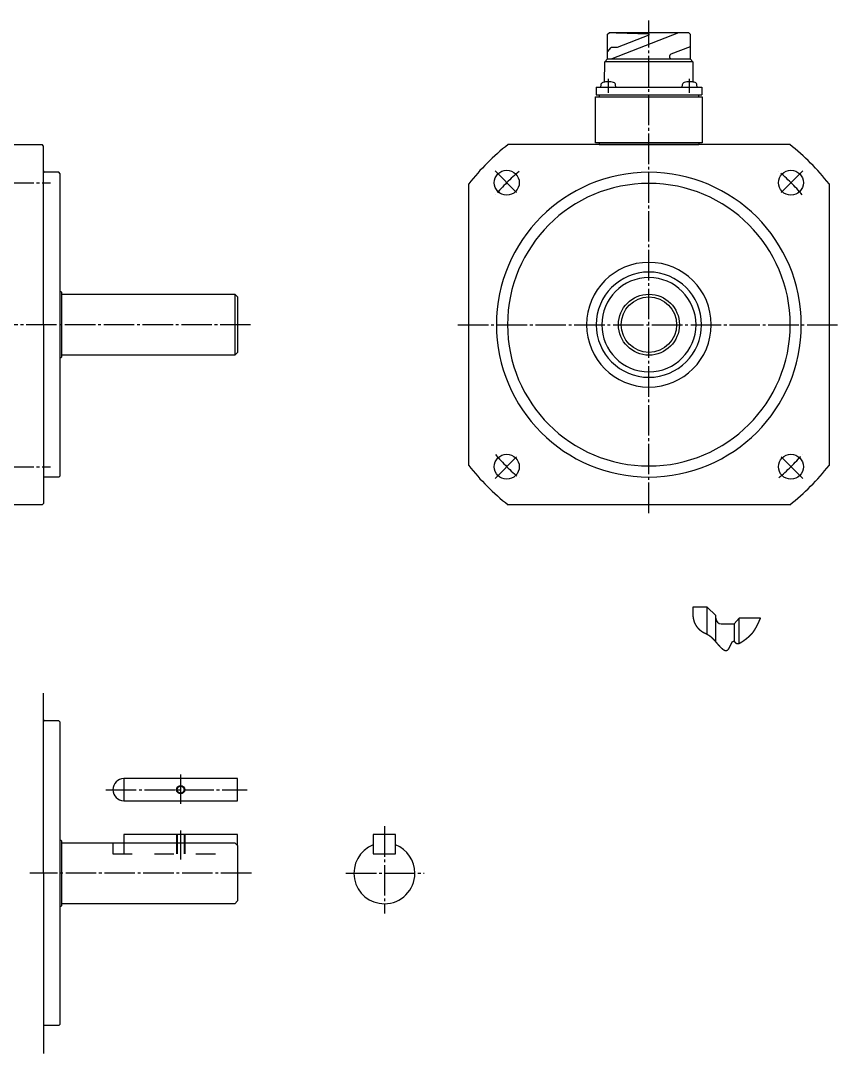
# Model space of a CAD drawing. Extents: x -328 to 333, y -171 to 202.
# Drawn here: x 38.4 to 333.1, y -170.6 to 202.1 of the extents above; entities that cross this region are included whole.
import ezdxf

# ---------------------------------------------------------------- set-up
doc = ezdxf.new("R2010")
doc.units = 0
doc.linetypes.add('DASH_CENTER', pattern=[14, 11, -1, 1, -1])
doc.linetypes.add('DASHED', pattern=[15, 7, -8])
doc.layers.get('0').update_dxf_attribs({"linetype": 'CONTINUOUS'})

msp = doc.modelspace()

# ---------------------------------------------------------------- linework, layer by layer
at = {"color": 1, "linetype": 'DASH_CENTER'}
for p, q in [((265.08, 24.4), (265.08, 202.15)), ((250.4, 181.1), (250.4, 176.1)), ((279.76, 176.1), (279.76, 181.1)), ((209.57, 147.9), (218.05, 139.42)), ((320.58, 147.9), (312.1, 139.42)), ((32.15, 143.66), (49.15, 143.66)), ((121.38, 92.4), (-122.05, 92.4)), ((196.16, 92.4), (333.08, 92.4)), ((209.57, 36.89), (218.05, 45.37)), ((320.58, 36.89), (312.1, 45.37)), ((32.15, 41.13), (49.15, 41.13)), ((96.15, -80.5), (96.15, -70)), ((69.1, -75.46), (120.09, -75.46)), ((169.65, -88.67), (169.65, -120.12)), ((96.15, -100.62), (96.15, -90.12)), ((121.65, -105.62), (41.65, -105.62)), ((155.76, -105.62), (183.97, -105.62))]:
    msp.add_line(p, q, dxfattribs=at)
at = {"color": 7, "linetype": 'CONTINUOUS'}
for p, q in [((250.2, 197.27), (250.7, 197.77)), ((265.08, 197.77), (250.7, 197.77)), ((275.78, 197.77), (251.72, 188.33)), ((253.23, 197.77), (265.08, 197.38)), ((279.45, 197.77), (265.08, 197.77)), ((279.45, 197.77), (279.95, 197.27)), ((250.2, 188.33), (250.2, 197.27)), ((265.08, 196.91), (253.64, 192.42)), ((265.08, 196.91), (265.08, 197.38)), ((265.08, 197.38), (265.08, 196.91)), ((279.95, 197.27), (279.95, 188.33)), ((250.2, 190.92), (251.46, 192.42)), ((253.64, 192.42), (251.46, 192.42)), ((279.95, 192.74), (272.99, 190.01)), ((249.09, 179.97), (249.14, 187.33)), ((249.2, 187.33), (250.2, 188.33)), ((265.08, 187.33), (249.2, 187.33)), ((250.2, 188.33), (265.08, 188.33)), ((265.08, 188.33), (279.95, 188.33)), ((280.95, 187.33), (265.08, 187.33)), ((272.51, 189.32), (272.51, 189.08)), ((279.95, 188.33), (280.95, 187.33)), ((281.07, 179.97), (281.01, 187.33)), ((247.72, 178.94), (247.65, 178.1)), ((253.15, 178.1), (253.07, 178.94)), ((277.08, 178.94), (277.01, 178.1)), ((282.51, 178.1), (282.43, 178.94)), ((246.03, 178.1), (284.13, 178.1)), ((246.03, 178.1), (246.03, 175.4)), ((246.03, 175.4), (284.13, 175.4)), ((247.08, 175.4), (247.08, 174.7)), ((247.08, 175.4), (247.08, 174.7)), ((283.08, 174.7), (283.08, 175.4)), ((284.13, 178.1), (284.13, 175.4)), ((245.83, 158.1), (245.83, 174.7)), ((245.83, 174.7), (265.08, 174.7)), ((265.08, 174.7), (284.33, 174.7)), ((284.33, 174.7), (284.33, 158.1)), ((35.15, 157.4), (46.15, 157.4)), ((46.65, 156.9), (46.15, 157.4)), ((46.65, 123.74), (46.65, 156.9)), ((288.08, 157.4), (214.27, 157.4)), ((315.88, 157.4), (242.08, 157.4)), ((283.08, 158.1), (245.83, 158.1)), ((247.08, 158.1), (247.08, 157.4)), ((247.08, 157.4), (283.08, 157.4)), ((284.33, 158.1), (283.08, 158.1)), ((283.08, 158.1), (283.08, 157.4)), ((46.65, 92.4), (46.65, 147.2)), ((52.15, 147.4), (47.15, 147.4)), ((52.65, 146.9), (52.15, 147.4)), ((52.65, 92.4), (52.65, 146.9)), ((200.08, 41.59), (200.08, 143.2)), ((330.08, 143.2), (330.08, 41.59)), ((52.65, 92.4), (52.65, 104.9)), ((52.65, 104.4), (52.85, 104.4)), ((52.85, 104.4), (53.15, 104.1)), ((53.15, 104.1), (53.15, 80.7)), ((53.15, 103.4), (115.65, 103.4)), ((115.65, 103.4), (115.65, 81.4)), ((116.65, 102.4), (115.65, 103.4)), ((116.65, 102.4), (116.65, 82.4)), ((46.65, 92.4), (46.65, 27.9)), ((52.65, 37.9), (52.65, 92.4)), ((116.65, 82.4), (115.65, 81.4)), ((52.85, 80.4), (52.65, 80.4)), ((52.85, 80.4), (53.15, 80.7)), ((115.65, 81.4), (53.15, 81.4)), ((52.15, 37.4), (46.65, 37.4)), ((52.15, 37.4), (52.65, 37.9)), ((46.15, 27.4), (35.15, 27.4)), ((46.65, 27.9), (46.15, 27.4)), ((265.08, 27.4), (214.27, 27.4)), ((315.88, 27.4), (265.08, 27.4)), ((286.07, -9.52), (280.9, -9.52)), ((286.07, -9.52), (289.19, -12.52)), ((286.07, -19.32), (286.07, -9.52)), ((289.19, -22.06), (289.19, -12.52)), ((295.84, -15.59), (297.7, -13.55)), ((305.37, -13.55), (297.7, -13.55)), ((297.7, -22.59), (297.7, -13.55)), ((291.19, -15.59), (295.84, -15.59)), ((295.84, -15.59), (295.84, -21.91)), ((46.65, -74.28), (46.65, -40.62)), ((46.65, -105.62), (46.65, -50.82)), ((52.15, -50.62), (47.15, -50.62)), ((52.15, -50.62), (52.65, -51.12)), ((52.65, -105.62), (52.65, -51.12)), ((75.65, -71.46), (75.65, -79.46)), ((116.65, -71.46), (75.65, -71.46)), ((116.65, -79.46), (116.65, -71.46)), ((75.65, -79.46), (116.65, -79.46)), ((75.65, -91.62), (75.65, -94.62)), ((116.65, -91.62), (75.65, -91.62)), ((116.65, -95.62), (116.65, -91.62)), ((165.65, -91.62), (165.65, -98.62)), ((173.65, -91.62), (165.65, -91.62)), ((173.65, -95.31), (173.65, -91.62)), ((52.65, -93.62), (52.85, -93.62)), ((52.85, -93.62), (53.15, -93.92)), ((53.15, -93.92), (53.15, -117.32)), ((53.15, -94.62), (71.65, -94.62)), ((71.65, -94.62), (75.65, -94.62)), ((75.65, -94.62), (115.65, -94.62)), ((115.65, -94.62), (116.65, -95.62)), ((116.65, -95.62), (116.65, -98.62)), ((173.65, -98.62), (173.65, -95.31)), ((116.65, -98.62), (116.65, -115.62)), ((165.65, -98.62), (173.65, -98.62)), ((46.65, -105.62), (46.65, -170.62)), ((52.65, -160.12), (52.65, -105.62)), ((52.85, -117.62), (52.65, -117.62)), ((52.85, -117.62), (53.15, -117.32)), ((115.65, -116.62), (53.15, -116.62)), ((116.65, -115.62), (115.65, -116.62)), ((52.15, -160.62), (52.65, -160.12)), ((52.15, -160.62), (46.65, -160.62))]:
    msp.add_line(p, q, dxfattribs=at)
at = {"color": 2, "linetype": 'DASHED'}
for p, q in [((94.65, -91.62), (94.65, -98.62)), ((97.65, -91.62), (97.65, -98.62)), ((71.65, -94.62), (71.65, -98.62)), ((71.65, -98.62), (116.65, -98.62))]:
    msp.add_line(p, q, dxfattribs=at)
at = {"color": 7, "linetype": 'DASHED'}
for p, q in [((94.9, -91.62), (94.9, -98.62)), ((97.4, -91.62), (97.4, -98.62)), ((75.65, -94.62), (75.65, -98.62))]:
    msp.add_line(p, q, dxfattribs=at)
at = {"color": 2}
msp.add_polyline3d([(280.9, -9.52, 0), (280.9, -9.56, 0), (280.9, -9.6, 0), (280.9, -9.64, 0), (280.9, -9.68, 0), (280.9, -9.72, 0), (280.89, -9.76, 0), (280.89, -9.8, 0), (280.89, -9.84, 0), (280.89, -9.88, 0), (280.89, -9.92, 0), (280.89, -9.96, 0), (280.89, -10, 0), (280.89, -10.04, 0), (280.89, -10.08, 0), (280.89, -10.12, 0), (280.89, -10.16, 0), (280.89, -10.2, 0), (280.89, -10.24, 0), (280.89, -10.29, 0), (280.89, -10.33, 0), (280.89, -10.37, 0), (280.89, -10.41, 0), (280.89, -10.45, 0), (280.88, -10.49, 0), (280.88, -10.53, 0), (280.88, -10.57, 0), (280.88, -10.61, 0), (280.88, -10.65, 0), (280.88, -10.69, 0), (280.88, -10.73, 0), (280.88, -10.77, 0), (280.88, -10.81, 0), (280.88, -10.85, 0), (280.88, -10.89, 0), (280.88, -10.93, 0), (280.88, -10.97, 0), (280.88, -11.01, 0), (280.88, -11.05, 0), (280.88, -11.1, 0), (280.88, -11.14, 0), (280.89, -11.18, 0), (280.89, -11.22, 0), (280.89, -11.26, 0), (280.89, -11.3, 0), (280.89, -11.34, 0), (280.89, -11.38, 0), (280.89, -11.42, 0), (280.89, -11.46, 0), (280.89, -11.5, 0), (280.89, -11.54, 0), (280.89, -11.58, 0), (280.89, -11.62, 0), (280.9, -11.66, 0), (280.9, -11.7, 0), (280.9, -11.74, 0), (280.9, -11.78, 0), (280.9, -11.82, 0), (280.9, -11.87, 0), (280.9, -11.91, 0), (280.91, -11.95, 0), (280.91, -11.99, 0), (280.91, -12.03, 0), (280.91, -12.07, 0), (280.92, -12.11, 0), (280.92, -12.15, 0), (280.92, -12.19, 0), (280.92, -12.23, 0), (280.93, -12.27, 0), (280.93, -12.31, 0), (280.93, -12.35, 0), (280.93, -12.39, 0), (280.94, -12.43, 0), (280.94, -12.47, 0), (280.94, -12.51, 0), (280.95, -12.55, 0), (280.95, -12.59, 0), (280.95, -12.63, 0), (280.96, -12.67, 0), (280.96, -12.71, 0), (280.96, -12.75, 0), (280.97, -12.8, 0), (280.97, -12.84, 0), (280.98, -12.88, 0), (280.98, -12.92, 0), (280.99, -12.96, 0), (280.99, -13, 0), (281, -13.04, 0), (281, -13.08, 0), (281.01, -13.12, 0), (281.01, -13.16, 0), (281.02, -13.2, 0), (281.02, -13.24, 0), (281.03, -13.28, 0), (281.04, -13.32, 0), (281.04, -13.36, 0), (281.05, -13.4, 0), (281.06, -13.44, 0), (281.06, -13.48, 0), (281.07, -13.52, 0), (281.08, -13.56, 0), (281.08, -13.6, 0), (281.09, -13.64, 0), (281.1, -13.68, 0), (281.11, -13.72, 0), (281.11, -13.76, 0), (281.12, -13.8, 0), (281.13, -13.84, 0), (281.14, -13.88, 0), (281.15, -13.92, 0), (281.16, -13.96, 0), (281.17, -14, 0), (281.17, -14.04, 0), (281.18, -14.08, 0), (281.19, -14.12, 0), (281.2, -14.15, 0), (281.21, -14.19, 0), (281.22, -14.23, 0), (281.23, -14.27, 0), (281.24, -14.31, 0), (281.25, -14.35, 0), (281.27, -14.39, 0), (281.28, -14.43, 0), (281.29, -14.47, 0), (281.3, -14.51, 0), (281.31, -14.55, 0), (281.32, -14.59, 0), (281.34, -14.62, 0), (281.35, -14.66, 0), (281.36, -14.7, 0), (281.37, -14.74, 0), (281.39, -14.78, 0), (281.4, -14.82, 0), (281.41, -14.86, 0), (281.43, -14.89, 0), (281.44, -14.93, 0), (281.45, -14.97, 0), (281.47, -15.01, 0), (281.48, -15.05, 0), (281.5, -15.08, 0), (281.51, -15.12, 0), (281.53, -15.16, 0), (281.55, -15.2, 0), (281.56, -15.23, 0), (281.58, -15.27, 0), (281.59, -15.31, 0), (281.61, -15.35, 0), (281.63, -15.38, 0), (281.64, -15.42, 0), (281.66, -15.46, 0), (281.68, -15.49, 0), (281.69, -15.53, 0), (281.71, -15.57, 0), (281.73, -15.6, 0), (281.75, -15.64, 0), (281.77, -15.67, 0), (281.79, -15.71, 0), (281.81, -15.75, 0), (281.82, -15.78, 0), (281.84, -15.82, 0), (281.86, -15.85, 0), (281.88, -15.89, 0), (281.9, -15.92, 0), (281.92, -15.96, 0), (281.94, -15.99, 0), (281.97, -16.03, 0), (281.99, -16.06, 0), (282.01, -16.1, 0), (282.03, -16.13, 0), (282.05, -16.17, 0), (282.07, -16.2, 0), (282.1, -16.23, 0), (282.12, -16.27, 0), (282.14, -16.3, 0), (282.16, -16.34, 0), (282.19, -16.37, 0), (282.21, -16.4, 0), (282.23, -16.44, 0), (282.26, -16.47, 0), (282.28, -16.5, 0), (282.31, -16.53, 0), (282.33, -16.57, 0), (282.36, -16.6, 0), (282.38, -16.63, 0), (282.4, -16.66, 0), (282.43, -16.7, 0), (282.45, -16.73, 0), (282.48, -16.76, 0), (282.5, -16.79, 0), (282.53, -16.82, 0), (282.56, -16.85, 0), (282.58, -16.89, 0), (282.61, -16.92, 0), (282.64, -16.95, 0), (282.66, -16.98, 0), (282.69, -17.01, 0), (282.72, -17.04, 0), (282.74, -17.07, 0), (282.77, -17.1, 0), (282.8, -17.13, 0), (282.83, -17.16, 0), (282.86, -17.19, 0), (282.88, -17.22, 0), (282.91, -17.25, 0), (282.94, -17.28, 0), (282.97, -17.31, 0), (283, -17.34, 0), (283.02, -17.37, 0), (283.05, -17.39, 0), (283.08, -17.42, 0), (283.11, -17.45, 0), (283.14, -17.48, 0), (283.17, -17.51, 0), (283.2, -17.54, 0), (283.23, -17.56, 0), (283.26, -17.59, 0), (283.29, -17.62, 0), (283.32, -17.65, 0), (283.35, -17.67, 0), (283.38, -17.7, 0), (283.41, -17.73, 0), (283.44, -17.75, 0), (283.47, -17.78, 0), (283.51, -17.81, 0), (283.54, -17.83, 0), (283.57, -17.86, 0), (283.6, -17.88, 0), (283.63, -17.91, 0), (283.66, -17.93, 0), (283.69, -17.96, 0), (283.73, -17.98, 0), (283.76, -18.01, 0), (283.79, -18.03, 0), (283.82, -18.06, 0), (283.86, -18.08, 0), (283.89, -18.11, 0), (283.92, -18.13, 0), (283.95, -18.16, 0), (283.99, -18.18, 0), (284.02, -18.2, 0), (284.05, -18.23, 0), (284.09, -18.25, 0), (284.12, -18.27, 0), (284.15, -18.3, 0), (284.19, -18.32, 0), (284.22, -18.34, 0), (284.25, -18.36, 0), (284.29, -18.39, 0), (284.32, -18.41, 0), (284.36, -18.43, 0), (284.39, -18.45, 0), (284.43, -18.47, 0), (284.46, -18.49, 0), (284.5, -18.51, 0), (284.53, -18.54, 0), (284.56, -18.56, 0), (284.6, -18.58, 0), (284.63, -18.6, 0), (284.67, -18.62, 0), (284.71, -18.64, 0), (284.74, -18.66, 0), (284.78, -18.68, 0), (284.81, -18.7, 0), (284.85, -18.72, 0), (284.88, -18.73, 0), (284.92, -18.75, 0), (284.95, -18.77, 0), (284.99, -18.79, 0), (285.03, -18.81, 0), (285.06, -18.83, 0), (285.1, -18.85, 0), (285.14, -18.86, 0), (285.17, -18.88, 0), (285.21, -18.9, 0), (285.25, -18.92, 0), (285.28, -18.93, 0), (285.32, -18.95, 0), (285.36, -18.97, 0), (285.39, -18.99, 0), (285.43, -19, 0), (285.46, -19.02, 0), (285.5, -19.04, 0), (285.54, -19.06, 0), (285.57, -19.07, 0), (285.61, -19.09, 0), (285.65, -19.11, 0), (285.68, -19.13, 0), (285.72, -19.14, 0), (285.76, -19.16, 0), (285.79, -19.18, 0), (285.83, -19.2, 0), (285.87, -19.21, 0), (285.9, -19.23, 0), (285.94, -19.25, 0), (285.98, -19.27, 0), (286.01, -19.29, 0), (286.05, -19.31, 0), (286.08, -19.33, 0), (286.12, -19.34, 0), (286.15, -19.36, 0), (286.19, -19.38, 0), (286.23, -19.4, 0), (286.26, -19.42, 0), (286.3, -19.44, 0), (286.33, -19.46, 0), (286.37, -19.48, 0), (286.4, -19.5, 0), (286.44, -19.53, 0), (286.47, -19.55, 0), (286.5, -19.57, 0), (286.54, -19.59, 0), (286.57, -19.61, 0), (286.61, -19.63, 0), (286.64, -19.65, 0), (286.68, -19.68, 0), (286.71, -19.7, 0), (286.74, -19.72, 0), (286.78, -19.74, 0), (286.81, -19.77, 0), (286.84, -19.79, 0), (286.88, -19.81, 0), (286.91, -19.84, 0), (286.94, -19.86, 0), (286.98, -19.89, 0), (287.01, -19.91, 0), (287.04, -19.93, 0), (287.07, -19.96, 0), (287.11, -19.98, 0), (287.14, -20.01, 0), (287.17, -20.03, 0), (287.2, -20.06, 0), (287.24, -20.08, 0), (287.27, -20.11, 0), (287.3, -20.13, 0), (287.33, -20.16, 0), (287.36, -20.18, 0), (287.39, -20.21, 0), (287.43, -20.23, 0), (287.46, -20.26, 0), (287.49, -20.29, 0), (287.52, -20.31, 0), (287.55, -20.34, 0), (287.58, -20.37, 0), (287.61, -20.39, 0), (287.64, -20.42, 0), (287.67, -20.45, 0), (287.7, -20.47, 0), (287.73, -20.5, 0), (287.76, -20.53, 0), (287.79, -20.56, 0), (287.82, -20.58, 0), (287.85, -20.61, 0), (287.88, -20.64, 0), (287.91, -20.67, 0), (287.94, -20.7, 0), (287.97, -20.72, 0), (288, -20.75, 0), (288.03, -20.78, 0), (288.06, -20.81, 0), (288.08, -20.84, 0), (288.11, -20.87, 0), (288.14, -20.89, 0), (288.17, -20.92, 0), (288.2, -20.95, 0), (288.23, -20.98, 0), (288.25, -21.01, 0), (288.28, -21.04, 0), (288.31, -21.07, 0), (288.34, -21.1, 0), (288.37, -21.13, 0), (288.39, -21.16, 0), (288.42, -21.19, 0), (288.45, -21.22, 0), (288.48, -21.25, 0), (288.5, -21.28, 0), (288.53, -21.31, 0), (288.56, -21.34, 0), (288.59, -21.37, 0), (288.61, -21.4, 0), (288.64, -21.43, 0), (288.67, -21.46, 0), (288.69, -21.49, 0), (288.72, -21.52, 0), (288.75, -21.55, 0), (288.77, -21.58, 0), (288.8, -21.61, 0), (288.83, -21.64, 0), (288.86, -21.67, 0), (288.88, -21.7, 0), (288.91, -21.73, 0), (288.94, -21.76, 0), (288.96, -21.79, 0), (288.99, -21.82, 0), (289.01, -21.85, 0), (289.04, -21.88, 0), (289.07, -21.91, 0), (289.1, -21.94, 0), (289.12, -21.98, 0), (289.15, -22.01, 0), (289.17, -22.04, 0), (289.2, -22.07, 0), (289.23, -22.1, 0), (289.25, -22.13, 0), (289.28, -22.16, 0), (289.31, -22.19, 0), (289.33, -22.22, 0), (289.36, -22.25, 0), (289.38, -22.28, 0), (289.41, -22.31, 0), (289.44, -22.35, 0), (289.46, -22.38, 0), (289.49, -22.41, 0), (289.51, -22.44, 0), (289.54, -22.47, 0), (289.57, -22.5, 0), (289.59, -22.53, 0), (289.62, -22.56, 0), (289.64, -22.59, 0), (289.67, -22.62, 0), (289.7, -22.65, 0), (289.72, -22.68, 0), (289.75, -22.72, 0), (289.78, -22.75, 0), (289.8, -22.78, 0), (289.83, -22.81, 0), (289.86, -22.84, 0), (289.88, -22.87, 0), (289.91, -22.9, 0), (289.94, -22.93, 0), (289.96, -22.96, 0), (289.99, -22.99, 0), (290.01, -23.02, 0), (290.04, -23.05, 0), (290.07, -23.08, 0), (290.09, -23.12, 0), (290.12, -23.15, 0), (290.15, -23.18, 0), (290.17, -23.21, 0), (290.2, -23.24, 0), (290.23, -23.27, 0), (290.25, -23.3, 0), (290.28, -23.33, 0), (290.31, -23.36, 0), (290.34, -23.39, 0), (290.36, -23.42, 0), (290.39, -23.45, 0), (290.42, -23.48, 0), (290.44, -23.51, 0), (290.47, -23.54, 0), (290.5, -23.57, 0), (290.53, -23.6, 0), (290.56, -23.63, 0), (290.58, -23.66, 0), (290.61, -23.69, 0), (290.64, -23.72, 0), (290.67, -23.75, 0), (290.69, -23.78, 0), (290.72, -23.81, 0), (290.75, -23.84, 0), (290.78, -23.86, 0), (290.81, -23.89, 0), (290.83, -23.92, 0), (290.86, -23.95, 0), (290.89, -23.98, 0), (290.92, -24.01, 0), (290.95, -24.04, 0), (290.98, -24.07, 0), (291, -24.09, 0), (291.03, -24.12, 0), (291.06, -24.15, 0), (291.09, -24.18, 0), (291.12, -24.21, 0), (291.15, -24.23, 0), (291.18, -24.26, 0), (291.21, -24.29, 0), (291.24, -24.32, 0), (291.27, -24.34, 0), (291.3, -24.37, 0), (291.33, -24.4, 0), (291.36, -24.42, 0), (291.39, -24.45, 0), (291.42, -24.48, 0), (291.45, -24.5, 0), (291.48, -24.53, 0), (291.51, -24.55, 0), (291.54, -24.58, 0), (291.58, -24.6, 0), (291.61, -24.63, 0), (291.64, -24.65, 0), (291.67, -24.68, 0), (291.7, -24.7, 0), (291.74, -24.73, 0), (291.77, -24.75, 0), (291.8, -24.77, 0), (291.84, -24.8, 0), (291.87, -24.82, 0), (291.91, -24.84, 0), (291.94, -24.87, 0), (291.98, -24.89, 0), (292.01, -24.91, 0), (292.05, -24.93, 0), (292.08, -24.96, 0), (292.12, -24.98, 0), (292.16, -25, 0), (292.19, -25.02, 0), (292.23, -25.04, 0), (292.27, -25.06, 0), (292.31, -25.07, 0), (292.34, -25.09, 0), (292.38, -25.11, 0), (292.42, -25.12, 0), (292.46, -25.14, 0), (292.5, -25.15, 0), (292.54, -25.16, 0), (292.57, -25.17, 0), (292.61, -25.18, 0), (292.65, -25.19, 0), (292.69, -25.2, 0), (292.73, -25.2, 0), (292.77, -25.21, 0), (292.81, -25.21, 0), (292.85, -25.21, 0), (292.89, -25.21, 0), (292.93, -25.21, 0), (292.97, -25.2, 0), (293.01, -25.2, 0), (293.05, -25.19, 0), (293.09, -25.18, 0), (293.13, -25.17, 0), (293.17, -25.16, 0), (293.21, -25.14, 0), (293.25, -25.13, 0), (293.29, -25.11, 0), (293.33, -25.1, 0), (293.37, -25.08, 0), (293.4, -25.06, 0), (293.44, -25.04, 0), (293.47, -25.02, 0), (293.51, -24.99, 0), (293.54, -24.97, 0), (293.58, -24.94, 0), (293.61, -24.92, 0), (293.64, -24.89, 0), (293.67, -24.86, 0), (293.7, -24.84, 0), (293.73, -24.81, 0), (293.76, -24.78, 0), (293.79, -24.75, 0), (293.81, -24.72, 0), (293.84, -24.68, 0), (293.86, -24.65, 0), (293.88, -24.62, 0), (293.91, -24.58, 0), (293.93, -24.55, 0), (293.95, -24.52, 0), (293.97, -24.48, 0), (293.99, -24.45, 0), (294.01, -24.41, 0), (294.04, -24.38, 0), (294.05, -24.34, 0), (294.07, -24.3, 0), (294.09, -24.27, 0), (294.11, -24.23, 0), (294.13, -24.2, 0), (294.15, -24.16, 0), (294.17, -24.12, 0), (294.19, -24.09, 0), (294.2, -24.05, 0), (294.22, -24.01, 0), (294.24, -23.98, 0), (294.26, -23.94, 0), (294.28, -23.9, 0), (294.29, -23.87, 0), (294.31, -23.83, 0), (294.33, -23.79, 0), (294.35, -23.76, 0), (294.37, -23.72, 0), (294.38, -23.68, 0), (294.4, -23.65, 0), (294.42, -23.61, 0), (294.44, -23.58, 0), (294.45, -23.54, 0), (294.47, -23.5, 0), (294.49, -23.47, 0), (294.5, -23.43, 0), (294.52, -23.39, 0), (294.54, -23.36, 0), (294.56, -23.32, 0), (294.57, -23.29, 0), (294.59, -23.25, 0), (294.61, -23.21, 0), (294.63, -23.18, 0), (294.64, -23.14, 0), (294.66, -23.11, 0), (294.68, -23.07, 0), (294.7, -23.04, 0), (294.71, -23, 0), (294.73, -22.96, 0), (294.75, -22.93, 0), (294.77, -22.89, 0), (294.79, -22.86, 0), (294.8, -22.82, 0), (294.82, -22.78, 0), (294.84, -22.75, 0), (294.86, -22.71, 0), (294.88, -22.67, 0), (294.89, -22.64, 0), (294.91, -22.6, 0), (294.93, -22.56, 0), (294.95, -22.52, 0), (294.97, -22.49, 0), (294.99, -22.45, 0), (295, -22.41, 0), (295.02, -22.37, 0), (295.04, -22.33, 0), (295.06, -22.3, 0), (295.08, -22.26, 0), (295.11, -22.22, 0), (295.13, -22.19, 0), (295.15, -22.15, 0), (295.17, -22.12, 0), (295.2, -22.09, 0), (295.23, -22.06, 0), (295.25, -22.03, 0), (295.29, -22.01, 0), (295.32, -21.98, 0), (295.35, -21.96, 0), (295.39, -21.94, 0), (295.42, -21.92, 0), (295.46, -21.91, 0), (295.5, -21.9, 0), (295.55, -21.89, 0), (295.59, -21.88, 0), (295.63, -21.88, 0), (295.67, -21.88, 0), (295.71, -21.88, 0), (295.75, -21.89, 0), (295.79, -21.9, 0), (295.83, -21.91, 0), (295.87, -21.93, 0), (295.9, -21.95, 0), (295.93, -21.97, 0), (295.96, -21.99, 0), (295.99, -22.02, 0), (296.02, -22.05, 0), (296.05, -22.08, 0), (296.08, -22.12, 0), (296.1, -22.15, 0), (296.13, -22.18, 0), (296.16, -22.21, 0), (296.18, -22.25, 0), (296.21, -22.28, 0), (296.24, -22.31, 0), (296.27, -22.34, 0), (296.29, -22.37, 0), (296.32, -22.4, 0), (296.35, -22.42, 0), (296.38, -22.45, 0), (296.41, -22.48, 0), (296.44, -22.5, 0), (296.48, -22.52, 0), (296.51, -22.55, 0), (296.55, -22.57, 0), (296.58, -22.59, 0), (296.62, -22.6, 0), (296.65, -22.62, 0), (296.69, -22.64, 0), (296.73, -22.65, 0), (296.77, -22.66, 0), (296.81, -22.67, 0), (296.85, -22.68, 0), (296.89, -22.69, 0), (296.93, -22.7, 0), (296.97, -22.71, 0), (297.01, -22.71, 0), (297.06, -22.71, 0), (297.1, -22.72, 0), (297.14, -22.72, 0), (297.18, -22.72, 0), (297.22, -22.71, 0), (297.26, -22.71, 0), (297.3, -22.71, 0), (297.35, -22.7, 0), (297.38, -22.7, 0), (297.43, -22.69, 0), (297.46, -22.68, 0), (297.5, -22.67, 0), (297.54, -22.66, 0), (297.58, -22.65, 0), (297.62, -22.63, 0), (297.66, -22.62, 0), (297.7, -22.6, 0), (297.73, -22.59, 0), (297.77, -22.57, 0), (297.81, -22.56, 0), (297.85, -22.54, 0), (297.88, -22.52, 0), (297.92, -22.5, 0), (297.96, -22.48, 0), (297.99, -22.47, 0), (298.03, -22.45, 0), (298.06, -22.43, 0), (298.1, -22.41, 0), (298.14, -22.39, 0), (298.17, -22.37, 0), (298.21, -22.35, 0), (298.24, -22.32, 0), (298.28, -22.3, 0), (298.31, -22.28, 0), (298.35, -22.26, 0), (298.38, -22.24, 0), (298.42, -22.22, 0), (298.45, -22.2, 0), (298.49, -22.18, 0), (298.52, -22.15, 0), (298.55, -22.13, 0), (298.59, -22.11, 0), (298.62, -22.09, 0), (298.65, -22.07, 0), (298.69, -22.04, 0), (298.72, -22.02, 0), (298.76, -22, 0), (298.79, -21.98, 0), (298.82, -21.95, 0), (298.86, -21.93, 0), (298.89, -21.91, 0), (298.92, -21.89, 0), (298.96, -21.86, 0), (298.99, -21.84, 0), (299.02, -21.82, 0), (299.06, -21.8, 0), (299.09, -21.77, 0), (299.12, -21.75, 0), (299.16, -21.73, 0), (299.19, -21.7, 0), (299.22, -21.68, 0), (299.26, -21.66, 0), (299.29, -21.64, 0), (299.32, -21.61, 0), (299.36, -21.59, 0), (299.39, -21.57, 0), (299.42, -21.54, 0), (299.46, -21.52, 0), (299.49, -21.5, 0), (299.52, -21.47, 0), (299.56, -21.45, 0), (299.59, -21.43, 0), (299.62, -21.4, 0), (299.65, -21.38, 0), (299.69, -21.36, 0), (299.72, -21.33, 0), (299.75, -21.31, 0), (299.79, -21.28, 0), (299.82, -21.26, 0), (299.85, -21.24, 0), (299.88, -21.21, 0), (299.92, -21.19, 0), (299.95, -21.16, 0), (299.98, -21.14, 0), (300.01, -21.12, 0), (300.05, -21.09, 0), (300.08, -21.07, 0), (300.11, -21.04, 0), (300.14, -21.02, 0), (300.18, -20.99, 0), (300.21, -20.97, 0), (300.24, -20.95, 0), (300.27, -20.92, 0), (300.31, -20.9, 0), (300.34, -20.87, 0), (300.37, -20.85, 0), (300.4, -20.82, 0), (300.43, -20.8, 0), (300.47, -20.77, 0), (300.5, -20.75, 0), (300.53, -20.72, 0), (300.56, -20.7, 0), (300.59, -20.67, 0), (300.62, -20.65, 0), (300.66, -20.62, 0), (300.69, -20.59, 0), (300.72, -20.57, 0), (300.75, -20.54, 0), (300.78, -20.52, 0), (300.81, -20.49, 0), (300.84, -20.47, 0), (300.88, -20.44, 0), (300.91, -20.41, 0), (300.94, -20.39, 0), (300.97, -20.36, 0), (301, -20.33, 0), (301.03, -20.31, 0), (301.06, -20.28, 0), (301.09, -20.25, 0), (301.12, -20.23, 0), (301.15, -20.2, 0), (301.18, -20.17, 0), (301.21, -20.15, 0), (301.24, -20.12, 0), (301.27, -20.09, 0), (301.3, -20.07, 0), (301.33, -20.04, 0), (301.36, -20.01, 0), (301.39, -19.98, 0), (301.42, -19.96, 0), (301.45, -19.93, 0), (301.48, -19.9, 0), (301.51, -19.87, 0), (301.54, -19.84, 0), (301.57, -19.82, 0), (301.6, -19.79, 0), (301.63, -19.76, 0), (301.66, -19.73, 0), (301.69, -19.7, 0), (301.72, -19.67, 0), (301.75, -19.65, 0), (301.77, -19.62, 0), (301.8, -19.59, 0), (301.83, -19.56, 0), (301.86, -19.53, 0), (301.89, -19.5, 0), (301.92, -19.47, 0), (301.94, -19.44, 0), (301.97, -19.41, 0), (302, -19.38, 0), (302.03, -19.35, 0), (302.06, -19.32, 0), (302.08, -19.3, 0), (302.11, -19.27, 0), (302.14, -19.24, 0), (302.16, -19.21, 0), (302.19, -19.17, 0), (302.22, -19.14, 0), (302.25, -19.11, 0), (302.27, -19.08, 0), (302.3, -19.05, 0), (302.32, -19.02, 0), (302.35, -18.99, 0), (302.38, -18.96, 0), (302.4, -18.93, 0), (302.43, -18.9, 0), (302.45, -18.87, 0), (302.48, -18.84, 0), (302.51, -18.8, 0), (302.53, -18.77, 0), (302.56, -18.74, 0), (302.58, -18.71, 0), (302.61, -18.68, 0), (302.63, -18.65, 0), (302.66, -18.61, 0), (302.68, -18.58, 0), (302.71, -18.55, 0), (302.73, -18.52, 0), (302.75, -18.49, 0), (302.78, -18.45, 0), (302.8, -18.42, 0), (302.83, -18.39, 0), (302.85, -18.36, 0), (302.88, -18.32, 0), (302.9, -18.29, 0), (302.92, -18.26, 0), (302.95, -18.22, 0), (302.97, -18.19, 0), (302.99, -18.16, 0), (303.01, -18.12, 0), (303.04, -18.09, 0), (303.06, -18.06, 0), (303.08, -18.02, 0), (303.11, -17.99, 0), (303.13, -17.96, 0), (303.15, -17.92, 0), (303.17, -17.89, 0), (303.19, -17.85, 0), (303.22, -17.82, 0), (303.24, -17.79, 0), (303.26, -17.75, 0), (303.28, -17.72, 0), (303.3, -17.68, 0), (303.33, -17.65, 0), (303.35, -17.61, 0), (303.37, -17.58, 0), (303.39, -17.55, 0), (303.41, -17.51, 0), (303.43, -17.48, 0), (303.45, -17.44, 0), (303.47, -17.41, 0), (303.5, -17.37, 0), (303.52, -17.34, 0), (303.54, -17.3, 0), (303.56, -17.27, 0), (303.58, -17.23, 0), (303.6, -17.2, 0), (303.62, -17.16, 0), (303.64, -17.13, 0), (303.66, -17.09, 0), (303.68, -17.06, 0), (303.7, -17.02, 0), (303.72, -16.98, 0), (303.74, -16.95, 0), (303.76, -16.91, 0), (303.78, -16.88, 0), (303.8, -16.84, 0), (303.82, -16.81, 0), (303.84, -16.77, 0), (303.86, -16.73, 0), (303.88, -16.7, 0), (303.89, -16.66, 0), (303.91, -16.63, 0), (303.93, -16.59, 0), (303.95, -16.56, 0), (303.97, -16.52, 0), (303.99, -16.48, 0), (304.01, -16.45, 0), (304.03, -16.41, 0), (304.05, -16.38, 0), (304.06, -16.34, 0), (304.08, -16.3, 0), (304.1, -16.27, 0), (304.12, -16.23, 0), (304.14, -16.2, 0), (304.16, -16.16, 0), (304.18, -16.12, 0), (304.19, -16.09, 0), (304.21, -16.05, 0), (304.23, -16.01, 0), (304.25, -15.98, 0), (304.27, -15.94, 0), (304.29, -15.91, 0), (304.3, -15.87, 0), (304.32, -15.83, 0), (304.34, -15.8, 0), (304.36, -15.76, 0), (304.38, -15.72, 0), (304.39, -15.69, 0), (304.41, -15.65, 0), (304.43, -15.61, 0), (304.45, -15.58, 0), (304.46, -15.54, 0), (304.48, -15.5, 0), (304.5, -15.47, 0), (304.52, -15.43, 0), (304.53, -15.39, 0), (304.55, -15.36, 0), (304.57, -15.32, 0), (304.58, -15.29, 0), (304.6, -15.25, 0), (304.62, -15.21, 0), (304.64, -15.18, 0), (304.65, -15.14, 0), (304.67, -15.1, 0), (304.69, -15.07, 0), (304.71, -15.03, 0), (304.72, -14.99, 0), (304.74, -14.95, 0), (304.76, -14.92, 0), (304.77, -14.88, 0), (304.79, -14.84, 0), (304.81, -14.81, 0), (304.82, -14.77, 0), (304.84, -14.73, 0), (304.86, -14.7, 0), (304.88, -14.66, 0), (304.89, -14.62, 0), (304.91, -14.59, 0), (304.93, -14.55, 0), (304.94, -14.51, 0), (304.96, -14.48, 0), (304.98, -14.44, 0), (304.99, -14.4, 0), (305.01, -14.37, 0), (305.03, -14.33, 0), (305.04, -14.29, 0), (305.06, -14.26, 0), (305.08, -14.22, 0), (305.09, -14.18, 0), (305.11, -14.14, 0), (305.13, -14.11, 0), (305.14, -14.07, 0), (305.16, -14.03, 0), (305.18, -14, 0), (305.19, -13.96, 0), (305.21, -13.92, 0), (305.23, -13.89, 0), (305.24, -13.85, 0), (305.26, -13.81, 0), (305.27, -13.77, 0), (305.29, -13.74, 0), (305.31, -13.7, 0), (305.32, -13.66, 0), (305.34, -13.63, 0), (305.36, -13.59, 0), (305.37, -13.55, 0)], dxfattribs=at)
at = {"color": 7, "linetype": 'CONTINUOUS'}
for centre, radius in [((213.81, 143.66), 4.5), ((316.34, 143.66), 4.5), ((265.08, 92.4), 11), ((265.08, 92.4), 10), ((213.81, 41.13), 4.5), ((316.34, 41.13), 4.5), ((96.15, -75.46), 1.25)]:
    msp.add_circle(centre, radius, dxfattribs=at)
at = {"color": 2, "linetype": 'CONTINUOUS'}
msp.add_circle((96.15, -75.46), 1.5, dxfattribs=at)
at = {"color": 7, "linetype": 'CONTINUOUS'}
for centre, radius, start, end in [((273.26, 189.32), 0.75, 111.422, 180), ((273.26, 189.08), 0.75, 180, 270), ((248.72, 178.86), 1, 106.257, 175), ((250.4, 173.1), 7, 100.79, 106.257), ((250.4, 173.1), 7, 90, 100.79), ((250.4, 173.1), 7, 73.743, 90), ((252.08, 178.86), 1, 5, 73.743), ((278.08, 178.86), 1, 106.257, 175), ((279.76, 173.1), 7, 90, 106.257), ((279.76, 173.1), 7, 79.21, 90), ((279.76, 173.1), 7, 73.743, 79.21), ((281.44, 178.86), 1, 5, 73.743), ((265.08, 92.4), 82.5, 128.0123, 141.9877), ((265.08, 92.4), 82.5, 38.0123, 51.9877), ((47.15, 147.9), 0.5, 180, 270), ((265.08, 92.4), 55, 90, 270), ((265.08, 92.4), 55, 270, 90), ((265.08, 92.4), 51, 90, 270), ((265.08, 92.4), 51, 270, 90), ((265.08, 92.4), 22.5, 90, 270), ((265.08, 92.4), 22.5, 270, 90), ((265.08, 92.4), 19, 90, 270), ((265.08, 92.4), 17, 90, 270), ((265.08, 92.4), 19, 270, 90), ((265.08, 92.4), 17, 270, 90), ((265.08, 92.4), 82.5, 218.0123, 231.9877), ((265.08, 92.4), 82.5, 308.0123, 321.9877), ((291.19, -13.59), 2, 180, 270), ((47.15, -50.12), 0.5, 180, 270), ((75.65, -75.46), 4, 90, 180), ((75.65, -75.46), 4, 180, 270), ((169.65, -105.62), 11, 111.3237, 270), ((169.65, -105.62), 11, 0, 68.6763), ((169.65, -105.62), 11, 270, 0)]:
    msp.add_arc(centre, radius, start, end, dxfattribs=at)
at = {"color": 1, "linetype": 'DASH_CENTER'}
for start, end in [(130.2569, 139.7431), (40.2569, 49.7431), (220.2569, 229.7431), (310.2569, 319.7431)]:
    msp.add_arc((265.08, 92.4), 72.5, start, end, dxfattribs=at)

doc.saveas('drawing.dxf')
